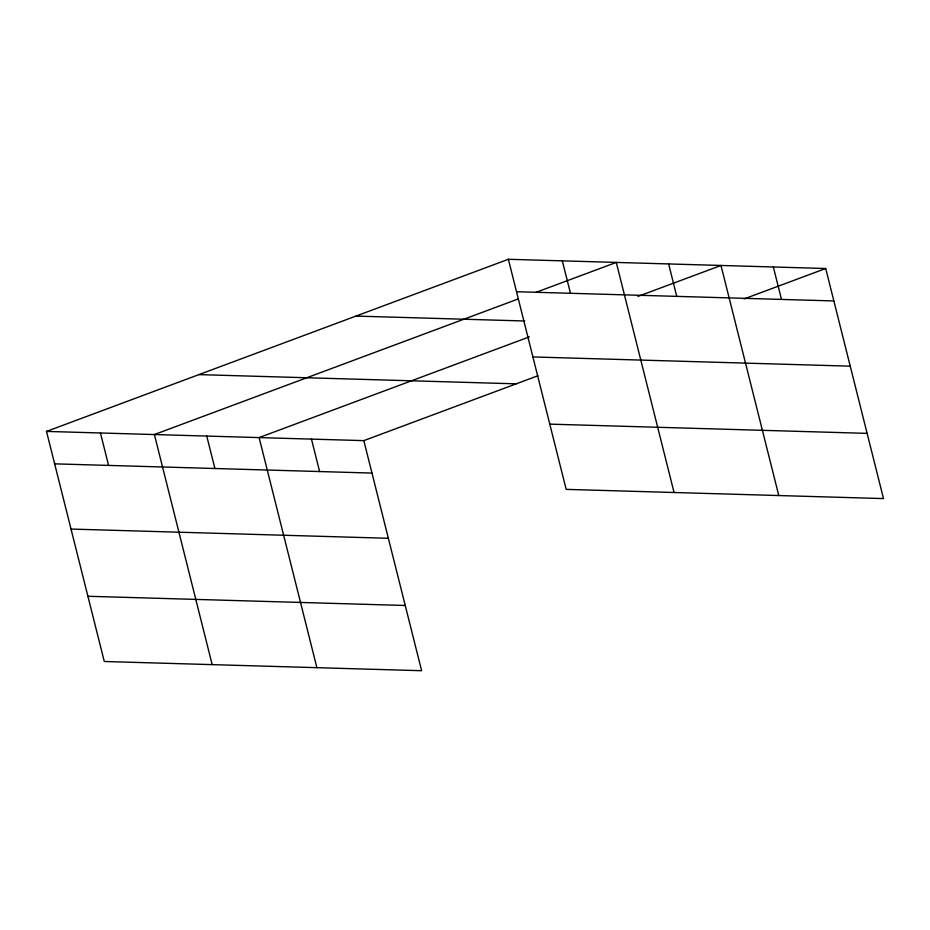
<?xml version="1.0" encoding="UTF-8"?>
<svg xmlns="http://www.w3.org/2000/svg" width="930" height="930" viewBox="0 0 930 930"><rect width="100%" height="100%" fill="white"/><g stroke="black" fill="none" stroke-linecap="round" stroke-linejoin="round"><path stroke-width="1.4" d="M46.5 431.415L363.828 440.634L421.627 670.716L104.288 661.497L46.5 431.415L508.373 259.284L825.712 268.503L883.5 498.585L566.172 489.366L508.373 259.284M518.289 298.937L154.392 434.543L212.18 664.625M535.982 292.346L616.276 262.423L674.064 492.505M529.31 336.893L259.11 437.588L316.898 667.67M637.98 296.403L720.994 265.469L778.782 495.539M363.828 440.634L537.912 375.755M744.058 298.937L825.712 268.503M516.522 291.718L833.85 300.936M355.958 316.084L524.706 320.99M532.913 356.946L850.241 366.164M198.915 374.616L516.255 383.834M549.793 424.138L867.12 433.368M54.649 463.849L371.977 473.068M71.029 529.065L388.356 538.284M87.908 596.269L405.236 605.488M773.353 266.98L781.491 299.413M668.635 263.946L676.773 296.379M562.325 260.853L570.474 293.287M311.469 439.111L319.618 471.545M206.751 436.065L214.9 468.499M100.452 432.985L108.589 465.407"/></g></svg>
